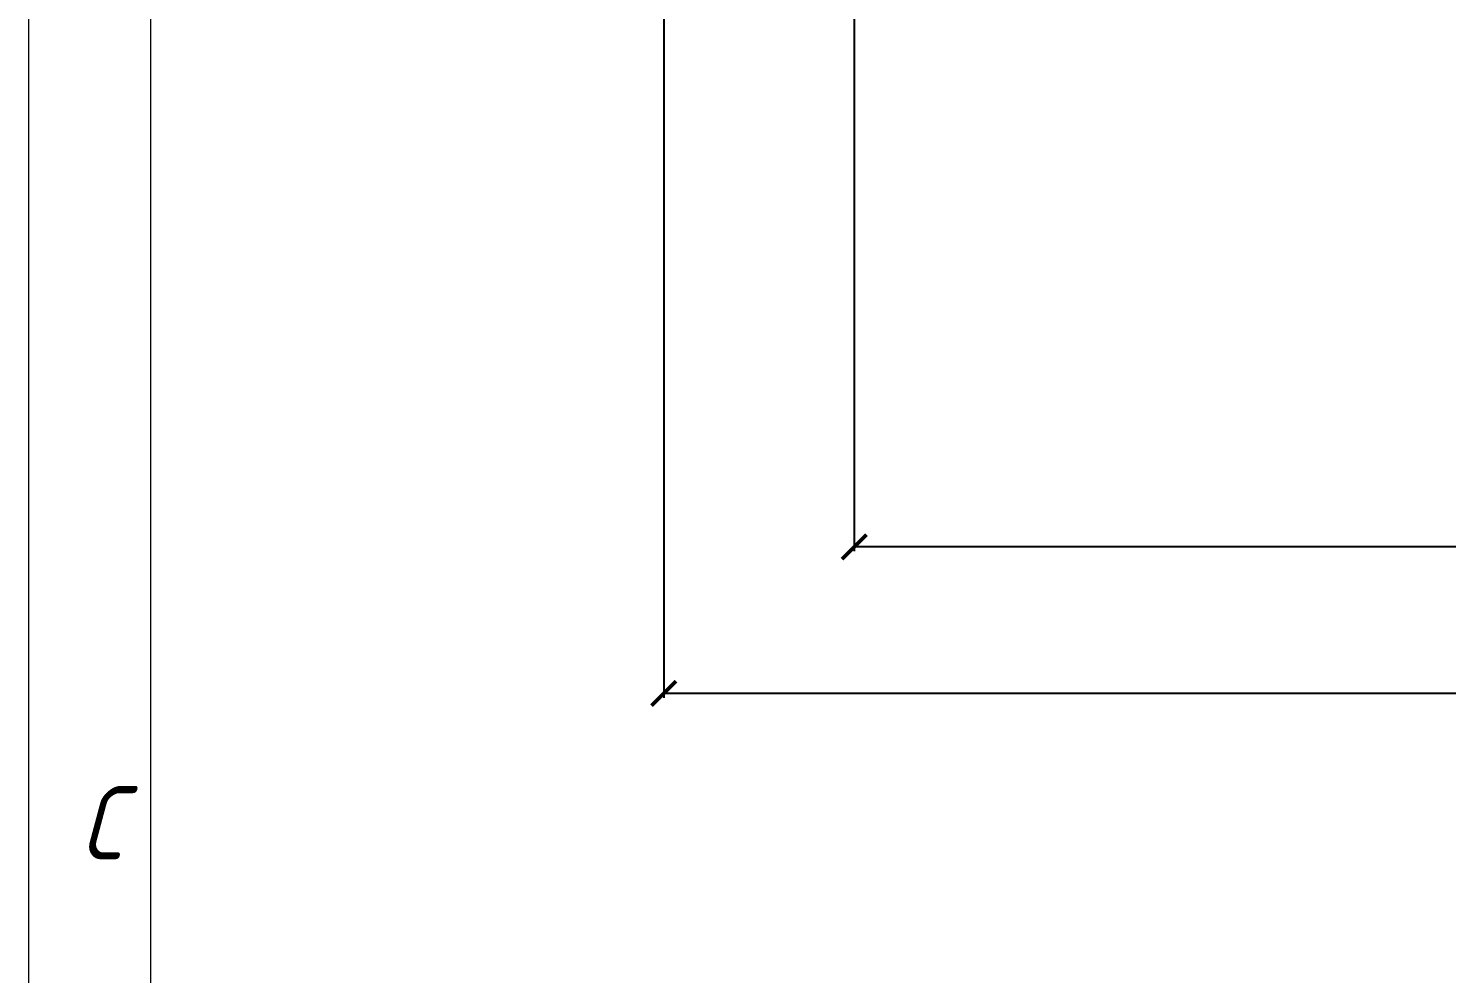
# Model space of a CAD drawing. Header units: millimetres. Extents: x -962 to 79815, y -55582 to 115780.
# Drawn here: x -962 to 10201, y 93248 to 100692 of the extents above; entities that cross this region are included whole.
import ezdxf

# ---------------------------------------------------------------- set-up
doc = ezdxf.new("R2010")
doc.units = ezdxf.units.MM
doc.layers.add('01 Heavy line', color=7, linetype='Continuous', lineweight=18)
doc.layers.add('01-Dimension', color=4, linetype='Continuous')
doc.styles.add('GB', font='gbeitc.shx', dxfattribs={"width": 0.8, "bigfont": 'gbcbig.shx'})
doc.styles.add('GreenexSolar', font='gbeitc.shx', dxfattribs={"width": 0.8, "height": 576.9771428571429})
doc.dimstyles.new('GreenexSolar', dxfattribs={"dimtxt": 3, "dimasz": 1, "dimexe": 0.18, "dimexo": 0.0625, "dimgap": 0.09, "dimtad": 1, "dimtih": 1, "dimtoh": 1, "dimdec": 0, "dimzin": 0, "dimdsep": 46, "dimtxsty": 'GreenexSolar', "dimblk": 'ARCHTICK', "dimcen": 0.09, "dimclrd": 4, "dimclre": 4, "dimclrt": 3, "dimadec": 0, "dimazin": 0, "dimtfac": 1, "dimtdec": 4, "dimtofl": 0, "dimtmove": 0, "dimatfit": 3, "dimfxl": 1, "dimtolj": 1, "dimtzin": 0, "dimarcsym": 0})

# ---------------------------------------------------------------- blocks, each defined once
blk = doc.blocks.new('00-Greenex-京立蔚蓝英文图框')
at = {"layer": '01 Heavy line', "color": 4}
blk.add_line((-5, 8), (-5, -289), dxfattribs=at)
at = {"layer": '01 Heavy line', "color": 7, "lineweight": 18}
blk.add_line((0, 0), (0, -283.7759080170654), dxfattribs=at)
at = {"layer": '01 Heavy line', "color": 4, "style": 'GB'}
blk.add_text('C', height=3, dxfattribs=at).set_placement((-2.951219512186071, -104.474838897273))
blk = doc.blocks.new('_ArchTick')
at = {"color": 0, "linetype": 'ByBlock', "const_width": 0.15}
blk.add_lwpolyline([(-0.5, -0.5), (0.5, 0.5)], dxfattribs=at)
blk = doc.blocks.new('*D415')
at = {"layer": '01-Dimension', "color": 4, "lineweight": -2, "transparency": 16777216}
for p, q in [((4038.84, 102597.5532235234), (4038.84, 95420.43838066625)), ((36538.84, 102597.5532235234), (36538.84, 95420.43838066625)), ((36538.84, 95455.05700923769), (4038.84, 95455.05700923769))]:
    blk.add_line(p, q, dxfattribs=at)
at = {"layer": 'Defpoints', "color": 0, "transparency": 16777216}
for p in [(4038.84, 102609.5735806663), (36538.84, 102609.5735806663), (4038.84, 95455.05700923769)]:
    blk.add_point(p, dxfattribs=at)
at = {"layer": '01-Dimension', "color": 4, "lineweight": -2, "transparency": 16777216, "xscale": 192.3257142857143, "yscale": 192.3257142857143, "zscale": 192.3257142857143, "rotation": 180}
blk.add_blockref('_ArchTick', (4038.84, 95455.05700923769), dxfattribs=at)
at = {"layer": '01-Dimension', "color": 4, "lineweight": -2, "transparency": 16777216, "xscale": 192.3257142857143, "yscale": 192.3257142857143, "zscale": 192.3257142857143}
blk.add_blockref('_ArchTick', (36538.84, 95455.05700923769), dxfattribs=at)
at = {"layer": '01-Dimension', "color": 3, "transparency": 16777216, "insert": (20288.84, 95760.85489495198), "char_height": 576.9771428571429, "attachment_point": 5, "style": 'GreenexSolar'}
blk.add_mtext('\\A1;32500', dxfattribs=at)
blk = doc.blocks.new('*D416')
at = {"layer": '01-Dimension', "color": 4, "lineweight": -2, "transparency": 16777216}
for p, q in [((5538.84, 102597.5532235234), (5538.84, 96574.39266638053)), ((36538.84, 102597.5532235234), (36538.84, 96574.39266638053)), ((36538.84, 96609.01129495197), (5538.84, 96609.01129495197))]:
    blk.add_line(p, q, dxfattribs=at)
at = {"layer": 'Defpoints', "color": 0, "transparency": 16777216}
for p in [(5538.84, 102609.5735806663), (36538.84, 102609.5735806663), (5538.84, 96609.01129495197)]:
    blk.add_point(p, dxfattribs=at)
at = {"layer": '01-Dimension', "color": 4, "lineweight": -2, "transparency": 16777216, "xscale": 192.3257142857143, "yscale": 192.3257142857143, "zscale": 192.3257142857143, "rotation": 180}
blk.add_blockref('_ArchTick', (5538.84, 96609.01129495197), dxfattribs=at)
at = {"layer": '01-Dimension', "color": 4, "lineweight": -2, "transparency": 16777216, "xscale": 192.3257142857143, "yscale": 192.3257142857143, "zscale": 192.3257142857143}
blk.add_blockref('_ArchTick', (36538.84, 96609.01129495197), dxfattribs=at)
at = {"layer": '01-Dimension', "color": 3, "transparency": 16777216, "insert": (21038.84, 96914.80918066626), "char_height": 576.9771428571429, "attachment_point": 5, "style": 'GreenexSolar'}
blk.add_mtext('\\A1;31000', dxfattribs=at)

msp = doc.modelspace()

# ---------------------------------------------------------------- block references
at = {"xscale": 192.3257142857143, "yscale": 192.3257142857143, "zscale": 192.3257142857143}
msp.add_blockref('00-Greenex-京立蔚蓝英文图框', (0, 114241.4742857143), dxfattribs=at)

# ---------------------------------------------------------------- dimensions: what is measured, and where the dimension line sits
at = {"layer": '01-Dimension'}
for base, p2, picture, middle in [((4038.84, 95455.05700923769), (4038.84, 102609.5735806663), '*D415', (20288.84, 95760.85489495198)), ((5538.84, 96609.01129495197), (5538.84, 102609.5735806663), '*D416', (21038.84, 96914.80918066626))]:
    dim = msp.add_linear_dim(base=base, p1=(36538.84, 102609.5735806663), p2=p2, dimstyle='GreenexSolar', override={"dimscale": 192.3257142857143}, dxfattribs=at)
    dim.commit()
    dim.dimension.update_dxf_attribs({"geometry": picture, "text_midpoint": middle})

doc.saveas('drawing.dxf')
